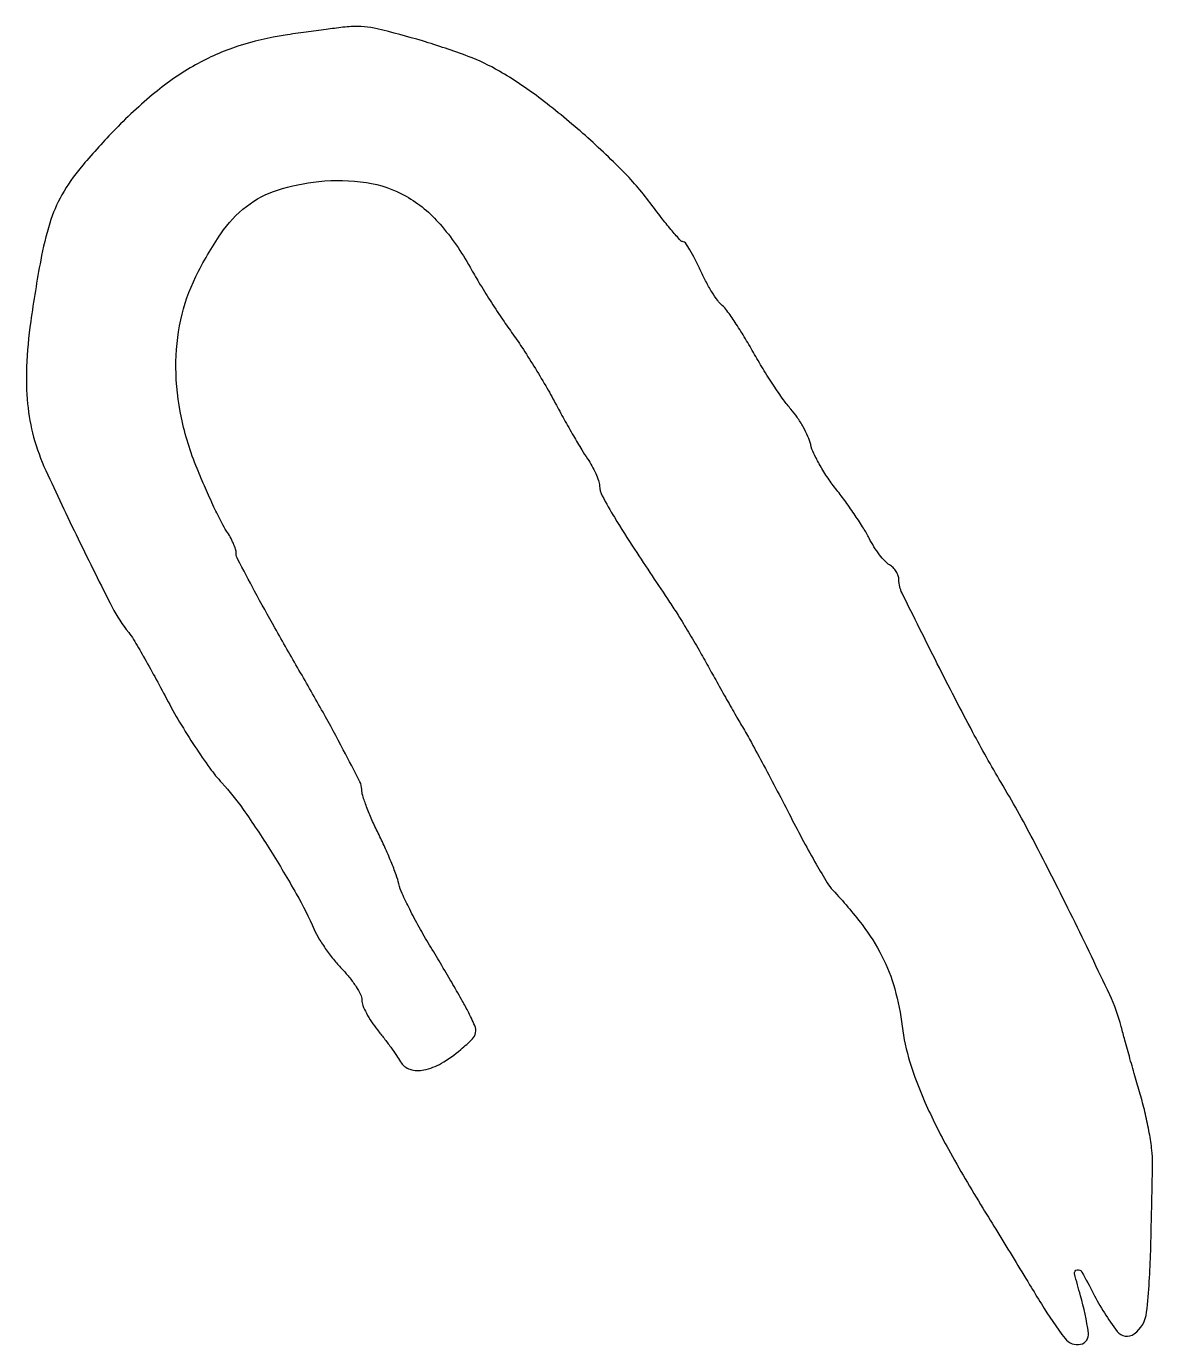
# Model space of a CAD drawing. Extents: x 1 to 162, y 0 to 189.
import ezdxf

# ---------------------------------------------------------------- set-up
doc = ezdxf.new("R2010")
doc.units = 0

msp = doc.modelspace()

# ---------------------------------------------------------------- linework, layer by layer
msp.add_lwpolyline([(38, 187.60953, 0.042427), (31.242778, 186.015425, 0.048699), (25.173702, 183.350148, 0.044953), (19.358186, 179.363274, 0.028723), (13.34801, 173.783901, 0.016781), (8.767111, 168.68119, 0.046398), (6.02305, 164.715275, 0.053569), (4.278277, 160.651099, 0.028997), (2.980607, 155.359774, 0.010351), (1.546693, 146.575992, 0.025324), (0.954975, 140.054028, 0.033565), (1.098832, 134.778593, 0.042973), (1.969677, 130, 0.041311), (3.705821, 125.224986, 0.005352), (8.352727, 115.405593, 0.004693), (13.23183, 105.609535, 0.053568), (15.589067, 102, -0.03768), (16.280103, 101.011766, -0.00403), (17.68846, 98.590625, -0.004945), (19.316153, 95.67317, -0.003959), (21.013142, 92.5, 0.013558), (22.894088, 89.139613, 0.011167), (25.075716, 85.657841, 0.011325), (27.223479, 82.550047, 0.029274), (28.949188, 80.441585, -0.033982), (32.001581, 76.639775, -0.01169), (35.900108, 70.756037, -0.011961), (39.618331, 64.523136, -0.024324), (42.177258, 59.426566, 0.032829), (42.870269, 58.102894, 0.016615), (43.903894, 56.52927, 0.016429), (45.083273, 54.968997, 0.023501), (46.236268, 53.673077, -0.02465), (47.294119, 52.478582, -0.027532), (48.188154, 51.227501, -0.028392), (48.822426, 50.089958, -0.113452), (49, 49.317433, 0.094589), (49.14711, 48.546761, 0.026478), (49.660938, 47.426909, 0.025704), (50.388828, 46.197369, 0.024497), (51.25, 45.02832, -0.007684), (52.188497, 43.840106, -0.006443), (53.147839, 42.552312, -0.006509), (53.99406, 41.35272, -0.01773), (54.551153, 40.475649, 0.186586), (55.909415, 39.396374, 0.126313), (57.906255, 39.294019, 0.083479), (60.415021, 40.257433, 0.04177), (63.195462, 42.228673, 0.018946), (64.851031, 43.734595, 0.155101), (65.323134, 44.626003, 0.149149), (65.203792, 45.643066, 0.017116), (64.195462, 47.745752, 0.008321), (63.292194, 49.406981, 0.002618), (61.887044, 51.861702, 0.002614), (60.290224, 54.584769, 0.002895), (58.717881, 57.199634, -0.009941), (57.225179, 59.763164, -0.010577), (55.867296, 62.332048, -0.010224), (54.792622, 64.58749, -0.047213), (54.324823, 65.953882, 0.029054), (53.933913, 67.246902, 0.009063), (53.200996, 69.137625, 0.009025), (52.304082, 71.224155, 0.009844), (51.356943, 73.216756, -0.012237), (50.454603, 75.13877, -0.014132), (49.692352, 77.013388, -0.01325), (49.136779, 78.627803, -0.076383), (49, 79.51793, 0.118812), (48.73827, 80.603823, 0.002916), (46.35625, 85.19198, 0.006161), (43.448793, 90.551972, 0.004135), (40, 96.608918, -0.003188), (36.550739, 102.640082, -0.004872), (33.64375, 107.918735, -0.001858), (31.212843, 112.477034, -0.122155), (31, 113.335238, 0.076266), (30.90753, 113.937945, 0.025503), (30.596369, 114.77611, 0.0247), (30.151847, 115.682744, 0.025806), (29.625936, 116.527494, -0.035394), (28.92428, 117.704194, -0.006517), (27.815534, 119.976826, -0.006969), (26.587939, 122.675413, -0.006294), (25.392401, 125.5, -0.044059), (23.143965, 132.775064, -0.051328), (22.356183, 139.965611, -0.054375), (23.055716, 146.794199, -0.061925), (25.212063, 153, -0.034756), (28.798531, 159.154969, -0.078927), (32.476908, 163.06713, -0.087737), (36.923865, 165.402843, -0.051161), (42.836621, 166.640712, -0.063547), (49.670514, 166.485001, -0.091825), (55.36742, 164.515561, -0.086501), (60.216024, 160.525631, -0.050553), (64.530089, 154.335416, 0.009509), (65.795968, 152.158226, 0.005573), (67.389433, 149.598528, 0.005571), (69.040996, 147.072763, 0.009435), (70.486958, 145, -0.012298), (71.953132, 142.87241, -0.006494), (73.672371, 140.165242, -0.006457), (75.361142, 137.347351, -0.009911), (76.743019, 134.860399, 0.004866), (78.007212, 132.530167, 0.004667), (79.33394, 130.19214, 0.004626), (80.542441, 128.151754, 0.016759), (81.365969, 126.887893, -0.025393), (81.996588, 125.882573, -0.023425), (82.540688, 124.791577, -0.024129), (82.932536, 123.773865, -0.068411), (83.070417, 123.027494, 0.112426), (83.475389, 121.564103, 0.012197), (85.221812, 118.501727, 0.009625), (88.104978, 113.922611, 0.002234), (93.133428, 106.341226, -0.008302), (94.346531, 104.463145, -0.004045), (95.835343, 102.028345, -0.004011), (97.343871, 99.469563, -0.005788), (98.633428, 97.180836, 0.001954), (99.891895, 94.906694, 0.001434), (101.304807, 92.393797, 0.001448), (102.65603, 90.022707, 0.003219), (103.702086, 88.226303, -0.008394), (104.845026, 86.215956, -0.002223), (106.601666, 82.967512, -0.002255), (108.567036, 79.253968, -0.002318), (110.480704, 75.556718, 0.005452), (112.340444, 72.018162, 0.006853), (114.143552, 68.783239, 0.005588), (115.719733, 66.113843, 0.05277), (116.523355, 65.056718, -0.025659), (120.717332, 60.118984, -0.045284), (123.566997, 55.597026, -0.049459), (125.394061, 50.927697, -0.03827), (126.467254, 45.568395, 0.045015), (127.570736, 40.418981, 0.029012), (129.716813, 34.701435, 0.022622), (133.08661, 27.939429, 0.010615), (138.017663, 19.5, -0.000228), (140.151218, 16.016633, -0.000169), (142.508615, 12.160937, -0.000171), (144.733327, 8.516702, -0.000383), (146.418124, 5.75, 0.027583), (149.822595, 0.788227, 0.288574), (152.035724, -0.025646, 0.394638), (153.162178, 1.587572, 0.034291), (152.017102, 6.94037, -0.010738), (151.182541, 10.105273, -0.430067), (151.534979, 10.647977, -0.321417), (152.233753, 10.319478, -0.009407), (153.857151, 7.280008, 0.043265), (157.262215, 1.82731, 0.411498), (159.725874, 1.466695, 0.210037), (161.507441, 4.568725, 0.020763), (162.085501, 13.347941, 0.000289), (162.174492, 17.109944, 0.000295), (162.258491, 20.845502, 0.000286), (162.327681, 24.090187, 0.001233), (162.362963, 26.019725, 0.03552), (162.265743, 27.779422, 0.012751), (161.886178, 30.262237, 0.012576), (161.330237, 32.972007, 0.014563), (160.661679, 35.519725, -0.001803), (159.91308, 38.102179, -0.001399), (159.116261, 40.918294, -0.001414), (158.387737, 43.549465, -0.003416), (157.867904, 45.5, 0.046808), (156.21562, 50.066544, 0.004165), (150.902573, 61.092224, 0.005961), (145.218752, 72.301085, 0.013981), (140.641432, 80.5, -0.012154), (136.558229, 87.75146, -0.005361), (131.498459, 97.522627, -0.001784), (126.444713, 107.633409, -0.115497), (126, 109.532943, 0.085718), (125.899424, 110.115301, 0.055017), (125.599172, 110.733774, 0.053431), (125.157409, 111.292933, 0.066419), (124.63548, 111.70031, -0.074545), (124.007424, 112.207075, -0.022684), (123.219974, 113.146341, -0.02216), (122.421986, 114.292895, -0.022494), (121.732872, 115.5, 0.02091), (120.92567, 116.924413, 0.008839), (119.730101, 118.769057, 0.008727), (118.382017, 120.697081, 0.011276), (117.074796, 122.415938, -0.019938), (115.83594, 124.104825, -0.018122), (114.693228, 125.940637, -0.018478), (113.791799, 127.65711, -0.0541), (113.34859, 128.915938, 0.045976), (112.958072, 130.08527, 0.023361), (112.267783, 131.475307, 0.022993), (111.41572, 132.853853, 0.031752), (110.520532, 134, -0.02684), (109.454232, 135.337945, -0.008752), (108.024373, 137.420267, -0.008693), (106.514158, 139.792926, -0.009695), (105.142997, 142.132825, 0.00884), (103.83662, 144.370931, 0.010461), (102.520901, 146.437489, 0.009407), (101.345518, 148.131139, 0.063228), (100.648118, 148.877073, -0.065665), (100.015903, 149.5599, -0.016159), (99.171708, 150.838704, -0.016264), (98.29247, 152.379208, -0.01562), (97.502594, 153.994247, 0.012188), (96.76486, 155.529271, 0.01844), (96.042284, 156.82331, 0.013521), (95.393666, 157.828203, 0.247521), (95.067892, 158, -0.2132), (94.694017, 158.167011, -0.005839), (93.490569, 159.542188, -0.011086), (92.105017, 161.237981, -0.007259), (90.580657, 163.25, 0.036189), (86.494467, 168.040763, 0.017868), (80.673545, 173.534891, 0.017847), (74.369016, 178.686549, 0.030835), (68.735726, 182.440127, 0.042075), (64.239477, 184.567936, 0.016275), (57.7012, 186.773654, 0.014694), (51.224473, 188.520434, 0.074044), (47.5, 188.842393, 0.01475), (46.309765, 188.733679, 0.002118), (43.884375, 188.429365, 0.002403), (41.018126, 188.043379, 0.002051)], format="xyb", close=True)

doc.saveas('drawing.dxf')
